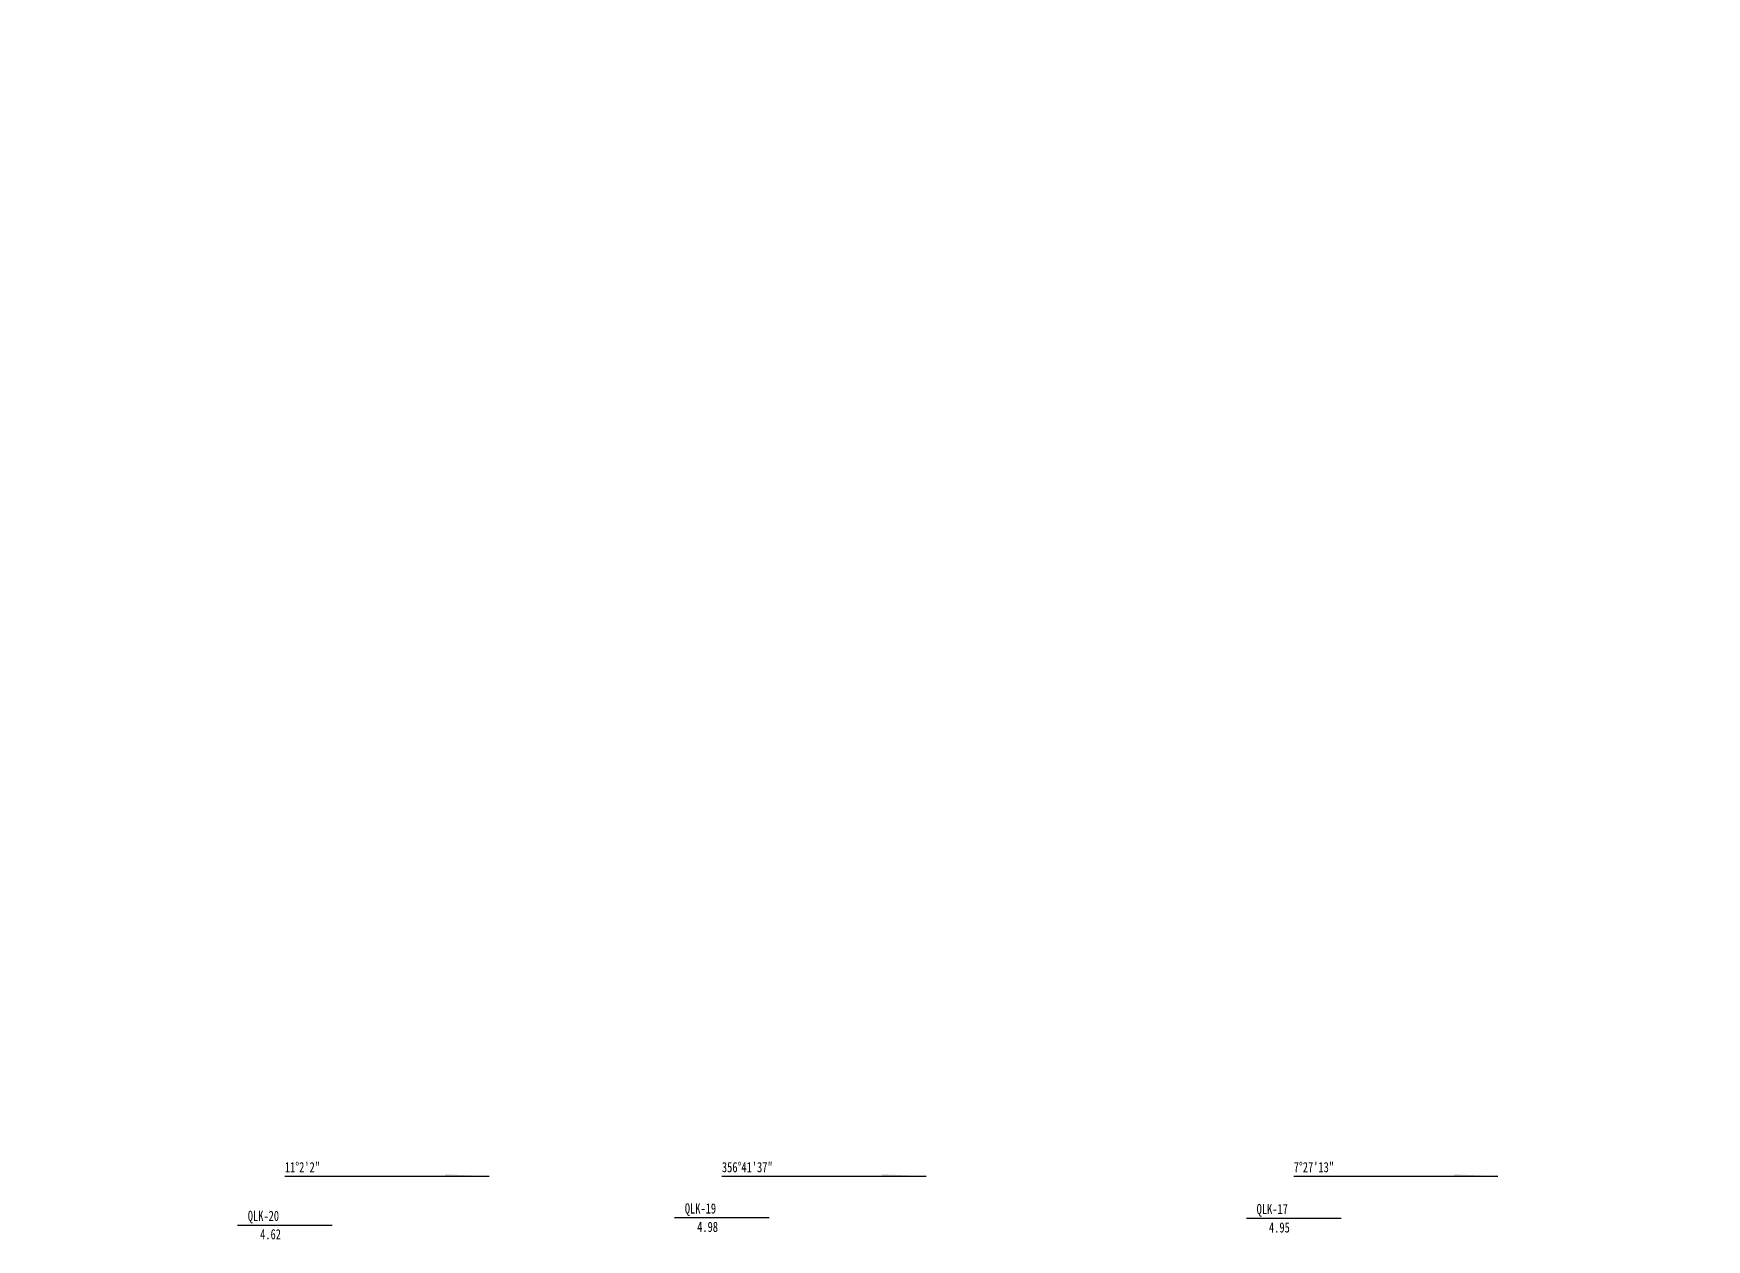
# Model space of a CAD drawing. Header units: millimetres. Extents: x 946 to 3601, y 223 to 2569.
# Drawn here: x 1460.6 to 1542.5, y 339 to 398 of the extents above; entities that cross this region are included whole.
import ezdxf

# ---------------------------------------------------------------- set-up
doc = ezdxf.new("R2010")
doc.units = ezdxf.units.MM
doc.layers.add('地形线', color=7, linetype='Continuous')
doc.layers.add('地质-钻孔', color=7, linetype='Continuous')
doc.styles.add('剖线方向', font='', dxfattribs={"width": 0.7, "height": 2.5})
doc.styles.add('钻孔标注', font='', dxfattribs={"width": 0.7, "height": 2.5})
doc.styles.get('剖线方向').set_extended_font_data('仿宋_GB2312')
doc.styles.get('钻孔标注').set_extended_font_data('仿宋_GB2312')

# ---------------------------------------------------------------- blocks, each defined once
blk = doc.blocks.new('pxfx')
blk.add_hatch(color=7).paths.add_polyline_path([(15.69, 0), (15.69, 0.52), (20.1, 0)])
at = {"color": 7, "linetype": 'Continuous'}
blk.add_wipeout([(-10.23, -0.22), (10.32, -0.22), (10.32, 0.73), (-10.23, 0.73)], dxfattribs=at)
at = {"layer": '地形线', "color": 7}
blk.add_line((20, 0), (0, 0), dxfattribs=at)
blk = doc.blocks.new('WipeoutBlock')
at = {"color": 7}
blk.add_wipeout([(0, 0), (0, 1), (1, 1), (1, 0)], dxfattribs=at)

msp = doc.modelspace()

# ---------------------------------------------------------------- linework, layer by layer
at = {"layer": '地质-钻孔', "color": 7, "linetype": 'Continuous'}
for p, q in [((1491.972, 340.043), (1496.604, 340.043)), ((1519.972, 340.014), (1524.604, 340.014)), ((1470.572, 339.68), (1475.204, 339.68))]:
    msp.add_line(p, q, dxfattribs=at)

# ---------------------------------------------------------------- block references
at = {"linetype": 'Continuous'}
for p, xscale, yscale in [((1486.629, 396.97), 3.101081073709065, 1.025297296822946), ((1486.629, 394.97), 3.101081073709065, 1.025297296822946), ((1486.629, 392.32), 3.101081073709065, 1.025297296822946), ((1486.629, 388.145), 3.101081073709065, 1.025297296822946), ((1505.686, 383.65), 3.101081073709065, 1.025297296822946), ((1490.7, 381.199), 2.426486484114503, 0.9705945936458011), ((1539.4, 379.544), 3.101081073709065, 1.025297296822946), ((1490.7, 374.545), 3.101081073709065, 1.025297296822946), ((1460.578, 369.29), 2.421340504414457, 0.9184864864864996), ((1490.7, 368.295), 3.101081073709065, 1.025297296822946), ((1490.7, 365.729), 3.827567547823446, 1.261189183291599), ((1490.7, 363.004), 3.827567547823446, 1.261189183291599), ((1490.7, 359.329), 3.827567547823446, 1.261189183291599), ((1490.7, 353.579), 3.827567547823446, 1.261189183291599), ((1490.7, 345.804), 3.827567547823446, 1.261189183291599)]:
    msp.add_blockref('WipeoutBlock', p, dxfattribs=dict(at, xscale=xscale, yscale=yscale))
at = {"color": 7, "linetype": 'Continuous', "xscale": 0.5, "yscale": 0.2}
for p in [(1472.888, 342.063), (1494.288, 342.063), (1522.288, 342.063)]:
    msp.add_blockref('pxfx', p, dxfattribs=at)

# ---------------------------------------------------------------- texts
at = {"layer": '地质-钻孔', "color": 7, "linetype": 'Continuous', "style": '钻孔标注', "width": 0.75}
for s, p in [('QLK-20', (1471.072, 339.88)), ('QLK-19', (1492.472, 340.243)), ('QLK-17', (1520.472, 340.214)), ('4.62', (1471.677, 338.98)), ('4.98', (1493.077, 339.343)), ('4.95', (1521.077, 339.314))]:
    msp.add_text(s, height=0.5, dxfattribs=at).set_placement(p)

# ---------------------------------------------------------------- next in the draw order: block references
at = {"linetype": 'Continuous'}
for p, xscale, yscale in [((1489.828, 397.066), 1.723913489264487, 0.9184864864864996), ((1489.828, 395.066), 2.770054011989214, 0.9262702702702701), ((1489.828, 392.416), 2.770054011989214, 0.9262702702702701), ((1489.828, 388.241), 2.072626996839472, 0.9184864864864996), ((1508.884, 383.746), 2.072626996839472, 0.9184864864864996), ((1493.427, 381.241), 2.072626996839472, 0.9184864864864996), ((1493.899, 374.641), 2.421340504414457, 0.9184864864864996), ((1463.257, 369.29), 3.105945896457979, 0.877837837837824), ((1493.899, 368.391), 2.421340504414457, 0.9184864864864996), ((1494.625, 365.916), 2.421340504414457, 0.9262702702702701), ((1494.625, 363.191), 2.421340504414457, 0.9184864864864996), ((1494.625, 359.516), 2.421340504414457, 0.9184864864864996), ((1494.625, 353.766), 2.421340504414457, 0.9184864864864996), ((1494.625, 345.991), 2.072626996839472, 0.9262702702702701)]:
    msp.add_blockref('WipeoutBlock', p, dxfattribs=dict(at, xscale=xscale, yscale=yscale))

# ---------------------------------------------------------------- next in the draw order: texts
at = {"color": 7, "linetype": 'Continuous', "style": '剖线方向', "width": 0.75}
for s, p in [('11°2\'2"', (1472.888, 342.263)), ('356°41\'37"', (1494.288, 342.263)), ('7°27\'13"', (1522.288, 342.263))]:
    msp.add_text(s, height=0.5, dxfattribs=at).set_placement(p)

# ---------------------------------------------------------------- next in the draw order: block references
at = {"linetype": 'Continuous'}
for p, xscale, yscale in [((1491.781, 397.063), 4.558918844686969, 0.8940540540540316), ((1492.871, 395.066), 6.011891792915958, 0.877837837837824), ((1492.871, 392.416), 3.105945896457979, 0.877837837837824), ((1492.144, 388.241), 6.011891792915958, 0.877837837837824), ((1511.201, 383.746), 6.011891792915958, 0.877837837837824), ((1495.743, 381.241), 6.011891792915958, 0.877837837837824), ((1496.578, 374.641), 6.011891792915958, 0.877837837837824), ((1496.578, 368.391), 3.105945896457979, 0.8810810810810654), ((1497.305, 365.916), 6.011891792915958, 0.877837837837824), ((1497.305, 363.191), 3.105945896457979, 0.8810810810810654), ((1497.305, 359.516), 6.011891792915958, 0.877837837837824), ((1497.305, 353.766), 3.105945896457979, 0.8810810810810654), ((1496.942, 345.991), 6.011891792915958, 0.877837837837824)]:
    msp.add_blockref('WipeoutBlock', p, dxfattribs=dict(at, xscale=xscale, yscale=yscale))

doc.saveas('drawing.dxf')
